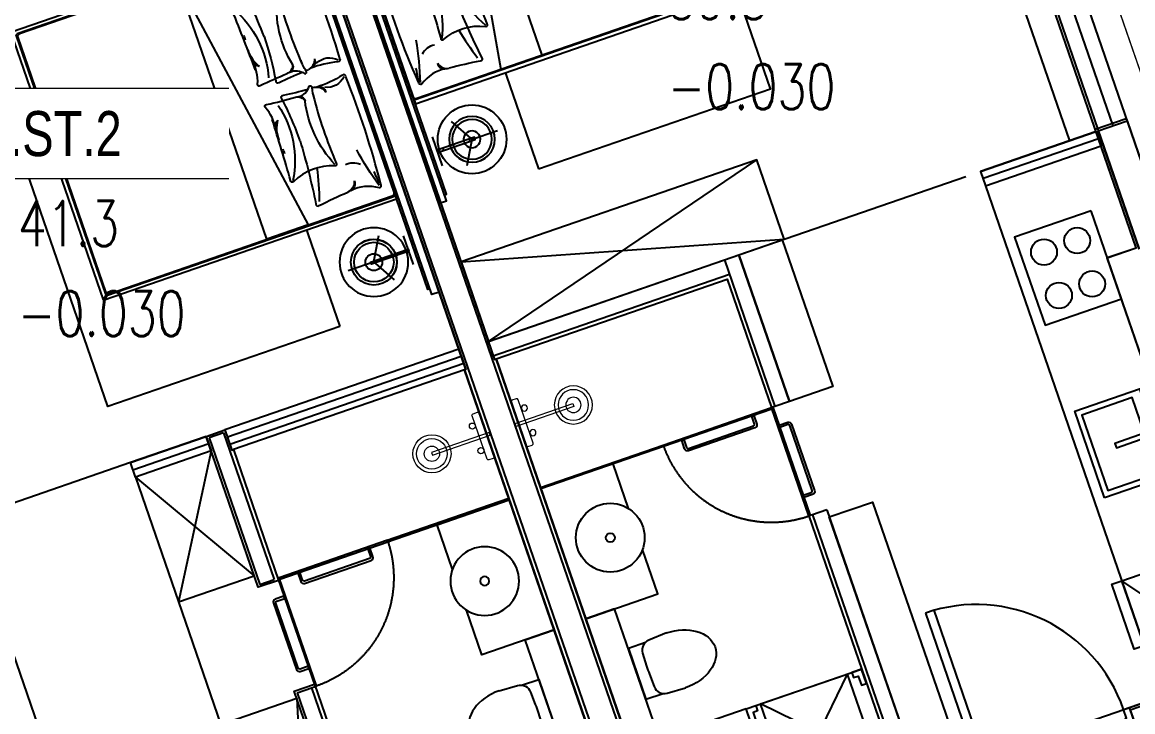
# Model space of a CAD drawing. Header units: millimetres. Extents: x -361699137 to 361252145, y -356478932 to 356523199.
# Drawn here: x 258606 to 265879, y 44596 to 49109 of the extents above; entities that cross this region are included whole.
import ezdxf
from ezdxf.enums import TextEntityAlignment as Align
from ezdxf.xclip import XClip

# ---------------------------------------------------------------- set-up
doc = ezdxf.new("R2010")
doc.units = ezdxf.units.MM
doc.header["$LTSCALE"] = 100
doc.header["$MEASUREMENT"] = 0
doc.header["$XCLIPFRAME"] = 0
doc.set_wipeout_variables(frame=1)
doc.linetypes.add('ACAD_ISO03W100', pattern=[30, 12, -18])
for name, color, linetype, lineweight in [('A- NOI THAT', 3, 'Continuous', 9), ('A-NoiThat', 39, 'Continuous', 13), ('AUDIT_I_220808132811-11', 7, 'Continuous', 9), ('KT-Chuviet', 255, 'Continuous', 15), ('KT-Net thay', 7, 'Continuous', 15), ('KT-Net truc', 18, 'Continuous', 15)]:
    doc.layers.add(name, color=color, linetype=linetype, lineweight=lineweight)
for name, color, linetype in [('A-_FURN----_E-_N', 251, 'Continuous'), ('A-_SANIEQPT_E-_N', 251, 'Continuous'), ('A-ANNO-ROOM', 50, 'Continuous'), ('A-WALL-FNSH', 11, 'Continuous'), ('IDEA - dim', 251, 'Continuous'), ('KT-Cua', 36, 'Continuous'), ('KT-Net manh', 139, 'Continuous'), ('KT-Tuong', 1, 'Continuous')]:
    doc.layers.add(name, color=color, linetype=linetype)
doc.layers.add('dien tich thong thuy', color=3, linetype='Continuous', plot=False)
doc.styles.add('220126_HDN_HBA typical plan$0$211210_HDN_HBA_TYPICAL PLAN CORE OPT 1$0$HBA-Text', font='GOTHIC.TTF')
doc.styles.add('font unicode ccu', font='arial.ttf')
doc.styles.add('ROMANS', font='ROMANS.SHX')

# ---------------------------------------------------------------- blocks, each defined once
blk = doc.blocks.new('A$C1AAC5519')
at = {"layer": 'A-ANNO-ROOM', "insert": (772.955269176513, 1216.574747113511), "char_height": 600, "attachment_point": 2, "rotation": 50.44882673977027, "style": '220126_HDN_HBA typical plan$0$211210_HDN_HBA_TYPICAL PLAN CORE OPT 1$0$HBA-Text'}
blk.add_mtext_dynamic_manual_height_columns('S.B1.', width=722857412.8743668, gutter_width=9765.624999999996, heights=[0], dxfattribs=at)
blk = doc.blocks.new('A$C418F5BC8')
at = {"layer": 'A-ANNO-ROOM', "insert": (648.1133449638728, 1090.790118377889), "char_height": 600, "attachment_point": 2, "rotation": 50.44882673977027, "style": '220126_HDN_HBA typical plan$0$211210_HDN_HBA_TYPICAL PLAN CORE OPT 1$0$HBA-Text'}
blk.add_mtext_dynamic_manual_height_columns('SL-S', width=722857412.8743668, gutter_width=9765.624999999996, heights=[0], dxfattribs=at)
blk = doc.blocks.new('A$C2A6C5140')
at = {"layer": 'A-ANNO-ROOM', "insert": (731.4497625969816, 1190.0169191678, 0.0003277973379295924), "char_height": 600, "attachment_point": 2, "rotation": 50.44882673977027, "style": '220126_HDN_HBA typical plan$0$211210_HDN_HBA_TYPICAL PLAN CORE OPT 1$0$HBA-Text'}
blk.add_mtext_dynamic_manual_height_columns('2-BR', width=722857412.8743668, gutter_width=9765.624999999996, heights=[0], dxfattribs=at)
blk = doc.blocks.new('A$C5388591E')
at = {"layer": 'A-ANNO-ROOM', "insert": (894.3001998505497, 842.1987865094561, 0.0004622000541105721), "char_height": 600, "attachment_point": 2, "rotation": 1.4064704596368105, "style": '220126_HDN_HBA typical plan$0$211210_HDN_HBA_TYPICAL PLAN CORE OPT 1$0$HBA-Text'}
blk.add_mtext_dynamic_manual_height_columns('3-BR', width=722857412.8743668, gutter_width=9765.624999999996, heights=[0], dxfattribs=at)
blk = doc.blocks.new('A$C21AF0CCA')
at = {"layer": 'A-ANNO-ROOM', "insert": (1197.56892258345, 814.6835720778872), "char_height": 600, "attachment_point": 2, "rotation": 0.10542954816276216, "style": '220126_HDN_HBA typical plan$0$211210_HDN_HBA_TYPICAL PLAN CORE OPT 1$0$HBA-Text'}
blk.add_mtext_dynamic_manual_height_columns('S.B1P.', width=722857412.8743668, gutter_width=9765.624999999996, heights=[0], dxfattribs=at)
blk = doc.blocks.new('220126_HDN_HBA typical plan$0$210902_YS plan 330pm ver13$0$TOTO-WC-CW822J')
at = {"color": 0}
blk.add_lwpolyline([(-177.2072506700642, -119.1915361834399), (-175, 0), (175, 0), (177.2072506700642, -119.1915361836145)], dxfattribs=at)
blk.add_lwpolyline([(-190, -270), (-183.3947591906181, -144.5004246227618, -0.3908696114996718), (-115.4352058441145, -78.20653349565691), (-27.76706723973621, -75.77130742336158, -0.01388621073825284), (27.76706724101678, -75.77130742336158), (115.4352058439981, -78.20653349565691, -0.3908696114996718), (183.3947591905016, -144.5004246227618), (190, -270)], format="xyb", dxfattribs=at)
blk.add_ellipse((0, -270), major_axis=(0, -270), ratio=0.7037037037037037, start_param=4.71238898038469, end_param=7.853981633974483, dxfattribs=at)
blk = doc.blocks.new('cuawc')
at = {"layer": 'IDEA - dim'}
blk.add_lwpolyline([(-760, 0), (-10, 0), (-10, -10), (-760, -10)], close=True, dxfattribs=at)
blk.add_lwpolyline([(-134.9999995920807, -10), (-134.9999999012798, -69.99999993096571, -0.4142135623730955), (-154.9999998733401, -89.9999998335843), (-614.9999995492399, -89.9999999582069, -0.4142135623730945), (-634.9999997187406, -70.0000000022701), (-635, -10), (-619.9999997802079, -10.00000001001172), (-619.9999996982515, -65.00000014714897, 0.4142135623731028), (-609.9999993927777, -74.99999979144195), (-159.9999995660037, -74.99999985605245, 0.4142135623730875), (-149.9999995790422, -64.99999990471406), (-149.9999996628612, -9.999999767518602), (-134.9999995920807, -10)], format="xyb", dxfattribs=at)
at = {"layer": 'KT-Cua'}
blk.add_lwpolyline([(-10, -750), (-10, 0), (0, 0), (0, -750)], close=True, dxfattribs=at)
blk.add_lwpolyline([(0, -124.9999995912076), (59.99999993108213, -124.9999999016291, -0.4142135623730955), (79.99999983422458, -144.999999873573), (79.9999999590218, -604.9999995499966, -0.4142135623730945), (60.00000000186265, -624.9999997186824), (0, -625), (9.313225746154785e-09, -609.9999997809646), (55.00000014714897, -609.9999996974366, 0.4142135623731028), (64.99999979138374, -599.9999993928359), (64.99999985657632, -149.9999995657708, 0.4142135623730875), (54.9999999050051, -139.9999995797989), (-2.328306436538696e-07, -139.9999996633269), (0, -124.9999995912076)], format="xyb", dxfattribs=at)
at = {"layer": 'KT-Net manh', "linetype": 'ACAD_ISO03W100', "ltscale": 4}
blk.add_arc((-10.00800025224789, -0.00334509369485101), 749.991999755212, 179.9997444509397, 270.7645857034216, dxfattribs=at)
blk = doc.blocks.new('A$C2A980E36')
at = {"ltscale": 0.5}
blk.add_lwpolyline([(-10, 0), (10, 0), (10, 400), (-10, 400)], close=True, dxfattribs=at)
blk.add_lwpolyline([(160, 60), (160, 30, -0.4142135623730916), (150, 20), (-150, 20, -0.4142135623730987), (-160, 30), (-160, 60.00000000000728, -0.414213562373095), (-150, 70.00000000000728), (150, 70, -0.4142135623730915)], format="xyb", close=True, dxfattribs=at)
for centre, radius in [((0, 400), 125), ((0, 400), 100), ((0, 400), 50), ((-85, 90.00000000000728), 20), ((85, 90), 20)]:
    blk.add_circle(centre, radius, dxfattribs=at)
blk = doc.blocks.new('17-23F MEA_1BR (Type-2)$0$1X-LAMP1')
at = {"color": 0, "linetype": 'ByBlock', "lineweight": -2}
for p, q in [((0.03333333350902346, -0.0577350272233404), (-0.5900208757140597, 1.021946134262932)), ((0.03333333350902346, -0.0577350272233404), (-0.5900208757140597, 1.021946134262932)), ((0.03333333350902346, 0.0577350272233404), (-0.5900208757141566, -1.021946134263029)), ((0.03333333350902346, 0.0577350272233404), (-0.5900208757141566, -1.021946134263029)), ((-0.06666666701804692, 0), (1.180041751428119, 0)), ((-0.06666666701804692, 0), (1.180041751428119, 0))]:
    blk.add_line(p, q, dxfattribs=at)
at = {"color": 0, "linetype": 'ByBlock', "lineweight": -2, "const_width": 0.03333333333333333}
for points in [[(-0.4809644977131393, 0.8330549466758385), (-0.5824066106765531, 1.00875784035549)], [(-0.4809644977131393, 0.8330549466758385), (-0.5824066106765531, 1.00875784035549)], [(0.9619289954262786, 0), (1.164813221353009, 0)], [(0.9619289954262786, 0), (1.164813221353009, 0)], [(-0.4809644977130423, -0.8330549466761296), (-0.5824066106764562, -1.008757840355781)], [(-0.4809644977130423, -0.8330549466761296), (-0.5824066106764562, -1.008757840355781)]]:
    blk.add_lwpolyline(points, dxfattribs=at)
at = {"color": 0, "linetype": 'ByBlock', "lineweight": -2}
for radius in [1, 0.8666666666666667, 0.8666666666666667, 0.3666666666666667, 0.3666666666666667]:
    blk.add_circle((0, 0), radius, dxfattribs=at)
blk = doc.blocks.new('17-23F MEA_1BR (Type-2)$0$IFF-TABLE LAMP')
blk.add_line((40.000000018219, 192.484417756903), (40.0000000197324, 207.484417756903))
at = {"ltscale": 10}
blk.add_lwpolyline([(1.900480128824711e-08, 299.9922088806343), (3.800960257649422e-08, 99.99220888063428)], dxfattribs=at)
blk.add_lwpolyline([(1.827720552682877e-08, 192.4844177606865), (1.967418938875198e-08, 207.4844177607156), (260.0000000197906, 207.4844177360355), (260.0000000183354, 192.4844177360355)], close=True)
blk.add_circle((240.0000000190921, 199.9844177378982), 150.3620897276269)
at = {"layer": 'A- NOI THAT'}
blk.add_line((220.0000000182772, 192.4844177397608), (220.0000000196742, 207.4844177397899), dxfattribs=at)
at = {"ltscale": 10, "xscale": 150.0000000000582, "yscale": 150.0000000000582, "zscale": 1068.863950547171, "rotation": 359.9999999945528}
blk.add_blockref('17-23F MEA_1BR (Type-2)$0$1X-LAMP1', (240.0000000190921, 199.9844177378982), dxfattribs=at)
blk = doc.blocks.new('bk')
at = {"layer": 'IDEA - dim'}
blk.add_lwpolyline([(-0.0002675037831068039, -1377.500088232278), (49.99973246827722, -1377.500088232278), (49.99973246827722, 1812.499911767722), (-0.0002675037831068039, 1812.499911767722), (-0.02712895162403584, 1577.500073593284), (0.0002675037831068039, 1377.500088232337)], close=True, dxfattribs=at)
blk.add_lwpolyline([(49.99973249621689, -1337.500088473607), (64.9997324962169, -1337.500088473607), (64.99942849576473, 1783.275878090877), (49.99942846782506, 1783.275878090877)], dxfattribs=at)
for centre in [(339.9996877703816, 1487.597338693915), (339.9996877703816, -1052.500088209519)]:
    blk.add_circle(centre, 225, dxfattribs=at)
blk.add_blockref('17-23F MEA_1BR (Type-2)$0$IFF-TABLE LAMP', (99.99968774989247, 1287.612920955988), dxfattribs=at)
at = {"layer": 'IDEA - dim', "xscale": -1, "rotation": 180}
blk.add_blockref('17-23F MEA_1BR (Type-2)$0$IFF-TABLE LAMP', (99.99968774989247, -852.5156704715919), dxfattribs=at)
blk.add_wipeout([(2294.9927706439044, 1812.499911767722), (688.0012429019376, 1812.4999117677266), (688.0012429019379, -1377.5000882322693), (2294.992770643901, -1377.5000882322781)]).dxf.layer = 'IDEA - dim'
at = {"layer": 'IDEA - dim'}
blk.add_lwpolyline([(688.0012429021299, -1377.500088232162), (2294.992770643905, -1377.500088232162), (2294.992770643905, 1812.499911767722), (688.0012429021299, 1812.499911767722)], close=True, dxfattribs=at)
blk.add_wipeout([(2089.9927706438775, 1147.4999117677091), (2091.9910419872776, 1147.083241522198), (2093.528304549841, 1146.0354456736611), (2094.706365021883, 1144.167853025652), (2094.992770643896, 1142.4999117677187), (2094.9927706439044, -707.5000882322773), (2094.589172713081, -709.4681044970649), (2093.528304549837, -711.035622138211), (2091.9009560955064, -712.1216494708956), (2089.992770643904, -712.5000882322781), (64.9927706439039, -712.5000882322777), (64.99277064390344, -701.0793375772756), (64.99277064390344, -697.9310051431256), (64.9927706439039, -687.500088232277), (64.9927706439039, -680.5649314507604), (64.9927706439039, -670.3520584522034), (64.9927706439039, -662.5000882322773), (64.9927706439039, 1109.4022618851604), (64.99277064390344, 1116.6055294068224), (64.9927706439039, 1122.4999117677226), (64.9927706439039, 1128.4480348523368), (64.99277064390344, 1131.378109884231), (64.99277064390344, 1135.8747761278257), (64.9927706439039, 1141.999817293764), (64.9927706439039, 1147.4999117677226)]).dxf.layer = 'IDEA - dim'
for p, q in [((64.9927706439048, 1122.499911767722), (2059.992770643905, 1122.499911767722)), ((2069.992770643905, 1112.499911767722), (2069.992770643905, -677.5000882322784)), ((2059.992770643905, -687.5000882322784), (64.9927706439048, -687.5000882322784))]:
    blk.add_line(p, q, dxfattribs=at)
for points in [[(64.9927706439048, 1147.499911767722), (64.9927706439048, -712.5000882322784), (2089.992770643905, -712.5000882322784, 0.414213562373095), (2094.992770643905, -707.5000882322784), (2094.992770643905, 1142.499911767722, 0.414213562373095), (2089.992770643905, 1147.499911767722)], [(2064.992770643905, 1097.499911767722), (2064.992770643905, -662.5000882322784, -0.414213562373095), (2044.992770643905, -682.5000882322784), (84.9927706439048, -682.5000882322784, -0.414213562373095), (64.9927706439048, -662.5000882322784), (64.9927706439048, 1097.499911767722, -0.414213562373095), (84.9927706439048, 1117.499911767722), (2044.992770643905, 1117.499911767722, -0.414213562373095)]]:
    blk.add_lwpolyline(points, format="xyb", close=True, dxfattribs=at)
blk.add_lwpolyline([(953.7718744687736, 1117.499911767722), (666.7421166915447, -682.5000882322784), (953.7718744687736, -682.5000882322784), (953.7718744687736, 1117.499911767722)], dxfattribs=at)
for points in [[(130.5189307499677, 1020.231518037966, 0.0322267518500584), (117.5159490872175, 280.8010041856323, 0.6954102038374376), (134.8152468968183, 263.1623008393799, -0.06819172719823166), (318.2687705401331, 282.2858964790939)], [(328.4593590069562, 994.6956141073024, -0.1947777689282308), (148.3541835118085, 1037.328105219058, 0.695410203837745), (130.5189307499677, 1020.231518037966, -0.06869920635669718), (143.8733113575727, 927.151387460879)], [(537.5575337726623, 578.9210044868523, -0.02440708241230374), (574.8644917774945, 1003.142975099734, 0.682043984117207), (557.806493120268, 1020.778861292056, -0.01911888479107355), (351.0600977707654, 998.8431818563258)], [(359.6018241010606, 327.3320662273909, 0.03738852551350155), (362.1997381653637, 794.6251031684806, -0.6954102038374376), (375.8936223126948, 809.2183097908855, 0.212902074484743), (666.1287974137813, 818.2535849704291, -0.682043984117207), (680.682247037068, 804.7193091672962, 0.003833100174621584), (664.060634912923, 387.5748876007856)], [(537.5575337726623, 578.9210044868523, 0.03780406069757473), (560.3477269653231, 279.5233349141199, -0.682043984117207), (543.2897283080965, 261.8874487217981, 0.0153884113997309), (377.4013947639614, 275.936111175688, 0.0153884113997309)], [(662.7616236191243, 455.9914424225572, 0.1283367273639134), (681.1566764432937, 297.7767282337882, -0.682043984117207), (667.6581487227231, 283.1901158848777, 0.01651551347398293), (473.3836847953498, 299.4327982485411)], [(453.8603144548833, 302.6394694916089, 0.2943066146886709), (365.752360695973, 260.9987377833459, -0.695410203837745), (351.0036096442491, 274.5249526196276, 0.06869920635669718), (360.1544475667179, 350.1409014732926)], [(351.6931289527565, 277.1956480066874, 0.001401209682945915), (336.543332958594, 277.8231281575281)], [(130.5189307499677, -585.2316945025232, -0.0322267518500584), (117.5159490872175, 154.1988193498109, -0.6954102038374376), (134.8152468968183, 171.8375226960634, 0.06819172719823166), (318.2687705401331, 152.7139270563493)], [(351.6931289527565, 157.8041755287559, -0.001401209682945915), (336.543332958594, 157.1766953779152)], [(453.8603144548833, 132.3603540438344, -0.2943066146886709), (365.752360695973, 174.0010857520974, 0.695410203837745), (351.0036096442491, 160.4748709158157, -0.06869920635669718), (360.1544475685805, 84.85892206215067)], [(537.5575337726623, -143.921180951409, -0.03780406069757473), (560.3477269653231, 155.4764886213234, 0.682043984117207), (543.2897283080965, 173.1123748136451, -0.0153884113997309), (377.4013947639614, 159.0637123597553, -0.0153884113997309)], [(662.7616236191243, -20.99161888711387, -0.1283367273639134), (681.1566764432937, 137.2230953016551, 0.682043984117207), (667.6581487227231, 151.8097076505655, -0.01651551347398293), (473.3836847953498, 135.5670252869022)], [(359.6018241010606, 107.6677573080524, -0.03738852551350155), (362.1997381653637, -359.6252796330373, 0.6954102038374376), (375.8936223126948, -374.2184862554423, -0.212902074484743), (666.1287974137813, -383.2537614349858, 0.682043984117207), (680.682247037068, -369.7194856318529, -0.003833100174621584), (664.060634912923, 47.4249359346577)], [(537.5575337726623, -143.921180951409, 0.02440708241230374), (574.8644917774945, -568.1431515642907, -0.682043984117207), (557.806493120268, -585.7790377566125, 0.01911888479107355), (351.0600977707654, -563.8433583208825)], [(328.4593590069562, -559.6957905718591, 0.1947777689282308), (148.3541835118085, -602.3282816836145, -0.695410203837745), (130.5189307499677, -585.2316945025232, 0.06869920635669718), (143.8733113575727, -492.1515639254358)]]:
    blk.add_lwpolyline(points, format="xyb", dxfattribs=at)
for centre, radius, start, end in [((2059.992770643905, 1112.499911767722), 10, 0, 90), ((-1855.893261833116, 412.1197588521754), 2090.50573884574, 9.449345545667013, 17.06146431403828), ((332.4132648278028, 949.5874807912624), 44.79447967226619, 89.52383022854765, 188.1184555516923), ((359.1095205117017, 926.2340710241115), 73.05392663059416, 96.32596095485857, 166.521431934691), ((327.8923669625074, 957.256370790652), 37.44353618289027, 82.49582310884288, 89.13236035296606), ((2378.285411672667, 392.4501631337916), 1926.589560454453, 161.7731380905047, 168.2986577211647), ((293.389007082209, 941.4593048116076), 118.9285875093396, 227.918371660803, 277.1736100548109), ((1225.348830725998, 478.9245533357025), 649.21508015164, 149.2584259575628, 194.8124501654718), ((-292.2060054279864, 496.0503682396375), 729.9684376083363, 347.776876654984, 24.55315643301806), ((484.2919548079371, 602.2568904169602), 176.3869226037691, 357.8390457640604, 7.866675228716556), ((448.8585773725063, 520.9046236272552), 216.5311150494259, 327.0324244446084, 2.612978378356665), ((602.2806173525751, 457.1927433388191), 61.04320968946892, 297.5596185857169, 351.5320563729027), ((216.5345083046705, 194.2081220292603), 118.9285875093396, 63.63493232034747, 137.0816283558015), ((317.8965000156313, 327.0788292225916), 44.79447967226619, 171.8815444483077, 270.4761697714524), ((344.5927556995302, 350.4322389897425), 73.05392663059416, 193.478568065309, 263.6740390451414), ((457.8234593626112, 339.1117546694586), 36.68697397074765, 173.4173087237131, 272.2454878465561), ((478.6044039670378, 358.3762840105919), 59.17423787444497, 194.7429581683624, 264.9384292148029), ((216.5345083046705, 240.791701506183), 118.9285875093396, 222.9183716441985, 296.3650676796526), ((317.8965000156313, 107.9209943128517), 44.79447967226619, 89.52383022854765, 188.1184555516923), ((344.5927556995302, 84.56758454570081), 73.05392663059416, 96.32596095485857, 166.521431934691), ((-292.2060054279864, -61.05054470419418), 729.9684376083363, 335.446843566982, 12.22312334501602), ((457.8234593626112, 95.88806886598468), 36.68697397074765, 87.75451215344394, 186.5826912762869), ((478.6044039670378, 76.62353952485137), 59.17423787444497, 95.06157078519713, 165.2570418316376), ((1225.348830725998, -43.92472980025923), 649.21508015164, 165.1875498345282, 210.7415740424371), ((602.2806173525751, -22.19291980337584), 61.04320968946892, 8.46794362709735, 62.44038141428312), ((448.8585773725063, -85.90480009181192), 216.5311150494259, 357.3870216216433, 32.96757555539167), ((484.2919548079371, -167.2570668815169), 176.3869226037691, 352.1333247712835, 2.160954235939574), ((-1855.893261833116, 22.88006468326785), 2090.50573884574, 342.9385356859617, 350.550654454333), ((2378.285411672667, 42.54966040165164), 1926.589560454453, 191.7013422788353, 198.2268619094953), ((293.389007082209, -506.4594812761643), 118.9285875093396, 82.82638994518913, 132.081628339197), ((332.4132648278028, -514.5876572558191), 44.79447967226619, 171.8815444483077, 270.4761697714524), ((359.1095205117017, -491.2342474886682), 73.05392663059416, 193.478568065309, 263.6740390451414), ((327.8923669625074, -522.2565472552087), 37.44353618289027, 270.8676396470339, 277.5041768911571), ((2059.992770643905, -677.5000882322784), 10, 270, 0)]:
    blk.add_arc(centre, radius, start, end, dxfattribs=at)
blk = doc.blocks.new('*U204')
at = {"ltscale": 5}
blk.add_lwpolyline([(305, -530), (305, -1.13686837721616e-13), (-305, 0), (-305, -530)], close=True, dxfattribs=at)
for centre in [(-150, -150), (150, -150.0000000000001), (-150, -380), (150, -380)]:
    blk.add_circle(centre, 85, dxfattribs=at)
blk = doc.blocks.new('*U205')
at = {"ltscale": 5}
for points in [[(-300, -450), (300, -450), (300, 0), (-300, 0)], [(-261, -65), (261, -65), (261, -415), (-261, -415)], [(-15, -20), (15, -20), (15, -270), (-15, -270)]]:
    blk.add_lwpolyline(points, close=True, dxfattribs=at)
blk = doc.blocks.new('12')
at = {"layer": 'A-_FURN----_E-_N', "linetype": 'Continuous'}
for points in [[(1894.999999780193, 4297.683955689885), (994.9999997801497, 4297.683955689761), (994.9999997801788, 4097.683955689885), (1894.999999779728, 4097.683955689863)], [(994.9999997801788, 3497.683955688015), (994.9999997797277, 3430.183955687986), (958.9999997797131, 3430.183955686131), (958.9999997806444, 3461.683955687928), (894.9999997806735, 3461.683955688015), (894.9999997802079, 3497.68395568803)], [(394.9999997801642, 3397.68395568605), (994.9999997801788, 3397.68395568803), (994.9999997802079, 2797.683955688015), (394.9999997801788, 2797.683955688015)], [(994.9999997801788, 2697.683955687957), (994.9999997801788, 2765.183955686101), (958.9999997797131, 2765.183955687986), (958.9999997797422, 2733.68395568803), (894.9999997796986, 2733.68395568608), (894.9999997802079, 2697.683955689878)]]:
    blk.add_lwpolyline(points, close=True, dxfattribs=at)
for points, elevation in [([(535.0000000030268, 897.6839562700989), (535.0000000025611, 967.6839562701425), (985.0000000030268, 967.6839562701571), (985.0000000029977, 897.683956270077)], -2.571719685954318e-06), ([(185.0000000030122, 297.6839562700625), (185.0000000025611, 897.6839562701061), (985.0000000029977, 897.683956270077), (985.0000000030414, 297.6839562701425)], -2.571719685954535e-06)]:
    blk.add_lwpolyline(points, close=True, dxfattribs=dict(at, elevation=elevation))
at = {"layer": 'A-WALL-FNSH', "color": 5}
blk.add_line((3769.99999984137, 97.6562070186992, -2.811382123642258e-05), (3769.999999840409, 897.6839583654364, -2.626974913441031e-06), dxfattribs=at)
at = {"layer": 'IDEA - dim'}
for p, q in [((3719.999999779742, 4322.683955689958), (3719.999999779742, 2672.683955684326)), ((3819.999999779771, 4322.683955688153), (3819.999999779728, 2672.683955684362)), ((994.9999997806735, 3497.683955689987), (994.9999997802079, 2697.683955688044)), ((2055.004654930905, 2672.691955938943), (2055.00465493137, 2697.69195594082)), ((2804.999999780208, 2672.683955684333), (2804.999999780208, 2697.683955688131)), ((3819.999999840904, 897.7117071349203, 1.122308977712636e-05), (3819.99999984134, 97.68395579014032, -1.426375654585399e-05)), ((3819.99999971372, 82.65620696348196, -2.639487617880497e-05), (3819.999999713749, -117.3437930363871, -2.639487617880378e-05))]:
    blk.add_line(p, q, dxfattribs=at)
for points in [[(2055.004654931341, 2697.691955940783), (194.9999997801788, 2697.683955686131), (194.999999779684, 3497.683955689827), (994.9999997806444, 3497.68395568987), (994.9999997801497, 4297.683955689761), (3694.999999779684, 4297.68395568803), (3694.999999779713, 2697.683955687906), (2804.999999780208, 2697.683955688037)], [(2486.421356017643, 3797.683955689776), (2794.999999780179, 3797.683955689805), (2794.999999780179, 4297.683955689856), (1894.999999780193, 4297.683955689885), (1894.999999780179, 3797.683955689856), (2203.5786435427, 3797.683955689878)]]:
    blk.add_lwpolyline(points, dxfattribs=at)
for points in [[(2794.999999779713, 3447.683955687935), (2794.999999780179, 4297.683955689856), (2804.999999780179, 4297.683955689834), (2804.999999779728, 3447.683955686123)], [(169.9999997801497, 2572.68395568979), (2005.004654931341, 2572.683955693028), (2005.004654931341, 2272.68395569305), (169.9999997801933, 2272.683955689732)], [(2804.999999780179, 2572.683955689819), (3819.999999783089, 2572.683955688044), (3819.999999783089, 2272.683955687935), (2804.999999780179, 2272.683955689659)], [(1204.999999810767, 2182.683955749177), (184.9999998112471, 2182.683955691733), (184.9999998102794, 2122.683955689761), (1204.999999810796, 2122.683955749177)], [(124.9999998691201, 1172.68395568987), (124.9999998696003, 1162.683955689747), (184.9999998696439, 1162.68395568987), (184.9999998691637, 1122.68395568987), (-15.00000013084355, 1122.683955689878), (-15.00000013035606, 1172.683955689856)]]:
    blk.add_lwpolyline(points, close=True, dxfattribs=at)
for points, elevation in [([(3819.999999791995, 2257.683955687979), (4369.999999791995, 2257.683955687986), (4369.999999792402, 4307.683955688983), (3819.999999788633, 4307.683955687971)], -2.389350400739667e-07), ([(3819.999999841311, 97.65620702042361), (3819.999999840846, 897.6839583652254), (3719.999999841297, 897.683958367059), (3719.999999841311, 97.65620702037995)], -2.811382123642204e-05)]:
    blk.add_lwpolyline(points, close=True, dxfattribs=dict(at, elevation=elevation))
at = {"layer": 'IDEA - dim', "elevation": -2.63948761788041e-05}
blk.add_lwpolyline([(9500.00070912682, 4307.683955321751), (9500.00070849045, 1882.656204832951, -0.4142135623729066), (7600.000708491367, -17.34379519314825), (3820.000709154483, -17.34379303441528)], format="xyb", dxfattribs=at)
at = {"layer": 'IDEA - dim'}
for points, elevation in [([(3719.999999841268, 897.6839583670808), (869.9999998412386, 897.6839583670226)], -2.626974913442549e-06), ([(985.0000000029977, 897.683956270077), (985.0000000030414, 297.6839562701425)], -2.571719685954535e-06)]:
    blk.add_lwpolyline(points, dxfattribs=dict(at, elevation=elevation))
for radius in [224.9999999999997, 29.99999999999996]:
    blk.add_circle((2344.999999779713, 3972.683955689827), radius, dxfattribs=at)
at = {"layer": 'IDEA - dim', "extrusion": (2.719280583687873e-09, -1.592900267000917e-08, 1)}
blk.add_arc((184.9999998116837, 2182.683955690882, -3.149124545608542e-05), 1019.999999999137, 270.0000000341843, 3.335053305670289e-09, dxfattribs=at)
at = {"layer": 'KT-Net manh', "linetype": 'ACAD_ISO03W100', "ltscale": 4}
for p, q in [((3819.999999788663, 4307.683955688153, -2.389350400732078e-07), (4369.999999792039, 2257.683955688022, -2.389350400741836e-07)), ((4369.999999792461, 4307.68395568915, -2.389350400753762e-07), (3819.999999792039, 2257.683955688146, -2.389350400733162e-07)), ((394.9999997802079, 2797.683955688088), (994.9999997802224, 3397.68395568803)), ((994.9999997802079, 2797.683955688146), (394.9999997802079, 3397.683955686196)), ((3819.999999783133, 2572.683955688131), (3819.999999780252, 1000.000000000182)), ((185.0000000030996, 297.6839562703317, -2.571719685953234e-06), (985.0000000031141, 897.6839562703608, -2.571719685953667e-06))]:
    blk.add_line(p, q, dxfattribs=at)
at = {"layer": 'KT-Net manh', "extrusion": (2.719280583687873e-09, -1.592900267000917e-08, 1), "elevation": -1.636786291421677e-05}
blk.add_lwpolyline([(184.9999998691928, 1122.683955698805), (185.0000003583118, 297.6839557958882), (3014.999947032135, 297.6839574738112), (3015.000656096265, 97.65620742284203), (3834.999999943495, 97.65620695504163), (3834.999996656319, -116.949842532886)], dxfattribs=at)
at = {"layer": 'KT-Net manh', "linetype": 'ACAD_ISO03W100', "ltscale": 4, "elevation": -2.639487617880334e-05}
blk.add_lwpolyline([(8381.500566680159, 486.4979145032703, -0.1282711694948271), (7600.000708486477, 282.6562048068081), (3820.000709153872, 282.6562069634892)], format="xyb", dxfattribs=at)
at = {"layer": 'KT-Tuong'}
for p, q in [((9599.999999780252, 4322.683955688139), (969.9999997802079, 4322.683955689892)), ((2055.004654930905, 2672.691955938943), (169.9999997802297, 2672.683955688153)), ((2055.00465493137, 2572.691955940834), (2055.004654930905, 2672.691955938943)), ((3819.999999779742, 2672.683955686196), (2804.999999780252, 2672.683955686261)), ((2804.999999780222, 2572.683955688124), (2804.999999780208, 2672.683955684333)), ((3819.999999779728, 2672.683955684362), (3819.999999780208, 2572.68395568803)), ((2055.00465493137, 2572.69195594269), (169.9999997802079, 2572.683955689899)), ((3819.999999780208, 2572.68395568803), (2804.999999780208, 2572.683955689885))]:
    blk.add_line(p, q, dxfattribs=at)
at = {"layer": 'KT-Tuong', "elevation": -2.38935040074357e-06}
blk.add_lwpolyline([(169.9999998691637, 1122.683955689827), (-1.303924364037812e-07, 1122.683955689798)], dxfattribs=at)
at = {"layer": 'KT-Tuong'}
blk.add_lwpolyline([(169.9999998691637, 1122.683955689827), (169.9999997656705, 282.6839557870553)], dxfattribs=at)
at = {"layer": 'KT-Tuong', "extrusion": (2.719280583687873e-09, -1.592900267000917e-08, 1), "elevation": -1.955366344790854e-05}
blk.add_lwpolyline([(3000.00070926857, 82.65620743132574), (3819.99999971372, 82.65620696348168), (3819.999999713735, -117.343793036402), (3000.000709154512, -117.3437925686525)], dxfattribs=at)
at = {"layer": 'A-_SANIEQPT_E-_N', "extrusion": (-3.30872245021211e-24, -6.61744490042422e-24, -1), "zscale": -1, "rotation": 2.397439466335783e-12}
blk.add_blockref('220126_HDN_HBA typical plan$0$210902_YS plan 330pm ver13$0$TOTO-WC-CW822J', (-1444.999999780295, 4097.683955690038), dxfattribs=at)
at = {"layer": 'A-_SANIEQPT_E-_N', "linetype": 'Continuous', "extrusion": (-2.719280583687876e-09, 1.592900267000916e-08, -1), "zscale": -1, "rotation": 179.9999999660112}
blk.add_blockref('*U205', (-1835.000000311047, 377.6839567747809, 1.636786291421621e-05), dxfattribs=at)
at = {"layer": 'A-_SANIEQPT_E-_N', "linetype": 'Continuous', "extrusion": (2.719280583687875e-09, -1.592900267000916e-08, 1), "rotation": 3.398880995073365e-08}
blk.add_blockref('*U204', (3035.000000044034, 827.6839574865443, -1.636786291421527e-05), dxfattribs=at)
at = {"layer": 'A-NoiThat', "extrusion": (-3.30872245021211e-24, -6.61744490042422e-24, -1), "zscale": -1, "rotation": 180.0000000000024}
blk.add_blockref('A$C2A980E36', (-3244.99999977983, 4317.683955690081), dxfattribs=at)
at = {"layer": 'IDEA - dim', "rotation": 270}
blk.add_blockref('cuawc', (2804.999999780252, 2687.683955689921), dxfattribs=at)
blk.add_blockref('bk', (6157.50008801285, 4317.676726330188), dxfattribs=at)
at = {"layer": 'IDEA - dim'}
for points, elevation in [([(9600.000004137008, 4307.68395531537), (9600.000708490465, 1882.656204806859, -0.4142135623733651), (7600.000708489504, -117.3437951931919), (3000.000709154439, -117.3437925686449)], -2.639487617880584e-05), ([(9400.000709126354, 4307.683955328233), (9400.000708490435, 1882.656204862738, -0.4142135623731718), (7600.000708489504, 82.6562048068663), (3000.000709268556, 82.65620743128238)], -2.63948761788054e-05)]:
    blk.add_lwpolyline(points, format="xyb", dxfattribs=dict(at, elevation=elevation))
at = {"layer": 'KT-Net manh', "extrusion": (2.719280583687873e-09, -1.592900267000917e-08, 1), "elevation": -1.636786291421605e-05}
blk.add_lwpolyline([(9599.999999780237, 4322.683955688095), (9599.999999779218, 4307.683955315522), (3819.999999788633, 4307.683955688096), (3819.999999779771, 4322.683955688154)], dxfattribs=at)
blk = doc.blocks.new('stdo')
at = {"layer": 'A-_FURN----_E-_N', "linetype": 'Continuous'}
blk.add_lwpolyline([(134.9999999999927, -8804.999999866763), (134.9999999999636, -9704.999999866763), (334.9999999999854, -9704.999999866763), (335, -8804.999999866763)], close=True, dxfattribs=at)
at = {"layer": 'A-WALL-FNSH', "color": 5}
for p, q in [((124.9999999999563, -6914.999999866704), (1745.000000001855, -6914.999999866646)), ((2400.000000003121, -6914.999999999942), (1875.000000003143, -6914.99999986669))]:
    blk.add_line(p, q, dxfattribs=at)
at = {"layer": 'IDEA - dim'}
for p, q in [((124.9999999999636, -6864.999999866704), (1745.000000001826, -6864.999999866632)), ((1875.000000001259, -6864.999999866646), (2400.000000003107, -6864.999999999869)), ((124.9999999999854, -6964.999999866675), (1745.000000001855, -6964.999999866632)), ((1759.991999749123, -8644.995344715659), (1734.991999749123, -8644.995344715659)), ((1874.999936339635, -8679.999999866632), (2399.999936339678, -8679.999999999942))]:
    blk.add_line(p, q, dxfattribs=at)
for points in [[(2434.999999999985, -10514.99999999999), (1874.999936337808, -10514.99999986665), (1874.991936085047, -8629.995344715659), (1734.991935231075, -8629.995344715659), (1735.00000000187, -10504.99999986668), (934.9999999999854, -10504.99999986682), (934.9999999999854, -9704.999999866704), (134.9999999999636, -9704.999999866763), (134.9999999999709, -7004.999999866763), (1735.000000001848, -7004.999999866748), (1735.000000001855, -7909.999999866763), (1875.000000001855, -7909.999999866763), (1875.000000001259, -6864.999999866646), (1745.000000001826, -6864.999999866632), (1745.00000000187, -7004.999999866763), (1735.000000001848, -7004.999999866748)], [(3535.000000000022, -6864.999999999884), (3534.999999999993, -9715)], [(634.9999999999709, -8213.578643629444), (634.9999999999927, -7904.999999866821), (135.0000000000073, -7904.999999866763), (134.9999999999927, -8804.999999866763), (635, -8804.999999866763), (635.0000000000146, -8496.421356104096)]]:
    blk.add_lwpolyline(points, dxfattribs=at)
for points in [[(2400.0000000031, -6864.99999999674), (1875.000000001273, -6864.999999863503), (1875.000000001222, -6964.999999863503), (2400.000000003078, -6964.99999999674)], [(1875.000000001222, -6964.999999863503), (2400.000000003078, -6964.99999999674), (2400.000000003107, -7830.000000000058), (1875.000000001251, -7829.999999866806)], [(985.0000000018772, -7904.999999866734), (135.0000000000073, -7904.999999866763), (134.9999999999636, -7894.999999866763), (985.0000000018481, -7894.999999866748)]]:
    blk.add_lwpolyline(points, close=True, dxfattribs=at)
for radius in [225, 30]:
    blk.add_circle((459.9999999999927, -8354.999999866748), radius, dxfattribs=at)
at = {"layer": 'KT-Net manh', "linetype": 'ACAD_ISO03W100', "ltscale": 4}
for p, q in [((2400.0000000031, -6864.99999999674), (3535.000000000022, -6864.999999999884)), ((2400.000000003107, -7830.000000000058), (2400.000000001244, -8680.000000000058))]:
    blk.add_line(p, q, dxfattribs=at)
for points in [[(1875.000000001222, -6964.999999863503), (2400.000000003107, -7830.000000000058)], [(2400.000000003078, -6964.99999999674), (1875.000000001302, -7829.999999866763)], [(1874.999936339635, -8679.999999866632), (2399.999936337779, -10514.99999999988)]]:
    blk.add_lwpolyline(points, dxfattribs=at)
at = {"layer": 'KT-Tuong'}
for p, q in [((109.9999999999927, -1099.999999866763), (109.9999999999927, -9729.999999866763)), ((1760.000000001863, -6879.999999866632), (1760.000000001826, -7894.999999866763)), ((1760.000000003711, -6879.999999866704), (1860.000000001834, -6879.999999866646)), ((1860.000000001834, -6879.999999866646), (1859.999999999985, -7894.999999866821)), ((1860.000000001848, -7894.999999866763), (1760.000000003725, -7894.999999866763)), ((1759.991999749058, -8644.995344715717), (1760.00000000187, -10529.99999986681)), ((1859.991999749051, -8644.99534471563), (1759.991999749123, -8644.995344715659)), ((1859.991999747217, -8644.9953447156), (1860, -10529.99999986673))]:
    blk.add_line(p, q, dxfattribs=at)
at = {"layer": 'A-_SANIEQPT_E-_N', "xscale": -1.000000000000001, "rotation": 90}
blk.add_blockref('220126_HDN_HBA typical plan$0$210902_YS plan 330pm ver13$0$TOTO-WC-CW822J', (334.9999999999854, -9254.999999866748), dxfattribs=at)
at = {"layer": 'A-NoiThat', "extrusion": (0, 0, -1), "zscale": -1.000000000000001, "rotation": 90}
blk.add_blockref('A$C2A980E36', (-114.9999999999854, -7454.999999866763), dxfattribs=at)
at = {"layer": 'IDEA - dim'}
blk.add_blockref('cuawc', (1734.991999769278, -7895.000042913161), dxfattribs=at)
blk.add_blockref('bk', (125.0002675037831, -5092.499911634368), dxfattribs=at)
at = {"layer": 'KT-Net manh'}
blk.add_lwpolyline([(134.9999999999709, -7004.999999866763), (124.9999999999636, -7004.999999866763), (125.000000000131, -1099.999999869382), (109.9999999999927, -1099.999999869353)], dxfattribs=at)
blk = doc.blocks.new('TAG CAO DO SAN')
blk.add_wipeout([(1526701.778855525, -266095.22987594287), (1527644.6359120198, -266095.22987594287), (1527644.6359120198, -266330.944140067), (1526701.778855525, -266330.944140067)]).dxf.layer = 'KT-Net thay'
at = {"layer": 'KT-Net thay', "flags": 128}
blk.add_lwpolyline([(1526701.778855525, -266095.2298759429), (1526701.778855525, -266330.9441400666), (1527644.63591202, -266330.9441400666), (1527644.63591202, -266095.2298759429)], close=True, dxfattribs=at)
blk.add_lwpolyline([(1526701.778855525, -266330.9441400666), (1527644.63591202, -266330.9441400666)], dxfattribs=at)
at = {"layer": 'KT-Chuviet', "color": 31, "style": 'font unicode ccu', "width": 0.75}
blk.add_attdef('TÊNPHÒNG', text='', height=117.85713, dxfattribs=at).set_placement((1527175.308820772, -266213.4467624734), align=Align.MIDDLE_CENTER)

msp = doc.modelspace()

# ---------------------------------------------------------------- linework, layer by layer
at = {"layer": 'AUDIT_I_220808132811-11', "elevation": -1.275855555024299e-05}
msp.add_lwpolyline([(267198.6048826483, 45106.94538371824), (264783.7248466283, 52101.56739367131, 0.3643585262583712), (260075.6879021386, 54156.43183830043), (231139.9759984512, 44174.19969276612, 0.4519047578513394), (228923.5673796164, 38521.09209032176), (237036.7929824287, 24907.26294021995, 0.3106788684848847), (243199.8039299785, 22936.01019132373), (265722.622866982, 30727.35068779392, 0.2299220823866625), (266007.4868798503, 31142.1170794834), (266228.4083655451, 32158.79582628733, -0.2789899883790971), (266687.2534917907, 32660.4171648116), (271107.5612665239, 34181.0176448698, -0.4143403845293878), (271760.1553272428, 33863.92266491419), (280089.3716849529, 9773.209654282691, 0.3197537419032749), (285287.45349138, 6070.414576847281), (330424.8349949383, 6070.414576847281, 0.4808685683322463), (335565.3807407407, 12501.3148461704), (334956.732744062, 15196.44977954435), (334911.467045707, 15396.89038593695), (333136.0354205757, 23916.51383654252)], format="xyb", dxfattribs=at)

# ---------------------------------------------------------------- block references
at = {"layer": 'A-ANNO-ROOM'}
for p in [(-259643.7130096142, 30107.50136767479, 5.460850030168077e-05), (-265285.2820729736, 28918.92663560377, 5.460850030168077e-05), (-245554.3968650475, 25356.81105555443, 5.460850030168077e-05), (-227992.1817903481, 24030.19494673412, 5.460832008522107e-05), (-256709.4713859697, 21832.8932062781, 5.460850030168077e-05), (-262170.0583902029, 20336.74231012515, 5.460850030168077e-05), (-227339.9751671815, 20267.82827189344, 5.460850030168077e-05), (-224467.8250259957, 15310.13736246047, 5.460832008522128e-05)]:
    msp.add_blockref('A$C21AF0CCA', p, dxfattribs=at)
at = {"layer": 'dien tich thong thuy'}
for name, p, rotation in [('A$C2A6C5140', (-231902.1761341663, 41866.69510118499, 3.214423980650787e-05), 310.9576437198666), ('A$C2A6C5140', (-223136.0769012624, 38294.90614465419, 1.895367564819208e-05), 310.9576437198666), ('A$C2A6C5140', (-179022.2876665308, 13510.42375649511, 0.000178988243818107), 310.9576437198666), ('A$C2A6C5140', (-199561.0792445699, 2742.960286576832, 0.0001030398263186841), 310.9576437198666), ('A$C2A6C5140', (-176749.4277460563, 2773.706094754736, 0.000178988243818107), 310.9576437198666), ('A$C2A6C5140', (-192735.1419570138, 2545.06827839894, 0.000178988243818107), 310.9576437198666), ('A$C418F5BC8', (-243956.3571569886, 39603.8582028097, -1.001597833679712e-05), 309.6632197063607), ('A$C418F5BC8', (-248126.4019441397, 37597.12528390926, -1.001597833679712e-05), 309.6632197063607), ('A$C418F5BC8', (-251890.361273925, 36548.61448139837, -1.001597833679712e-05), 309.6632197063607), ('A$C418F5BC8', (-255839.4329553979, 34945.01120257354, -1.001597833679712e-05), 309.6632197063607), ('A$C1AAC5519', (-240877.0889148213, 28052.61175672372, 0.0003723829774320968), 309.6566028083925), ('A$C1AAC5519', (-219521.6105350079, 27682.1615688601, 0.0005547181599990354), 309.6566028083925), ('A$C1AAC5519', (-217651.9125884596, 24627.95011466656, 0.0003723828570649432), 309.6566028083925), ('A$C1AAC5519', (-267764.0012375055, 19262.70548251106, 0.0003723828655667127), 309.6566028083925), ('A$C418F5BC8', (-223053.1163780628, 10712.6679421931, -1.001597833679712e-05), 309.6632197063607), ('A$C1AAC5519', (-213503.7868963684, 3324.648489140978, -0.3423708923741385), 309.6566028083925), ('A$C1AAC5519', (-207798.658660123, 3064.615415494518, 0.0003723828655667127), 309.6566028083925), ('A$C1AAC5519', (-184128.1584514385, 2786.454424718489, 0.0003723828655667127), 309.6566028083925)]:
    msp.add_blockref(name, p, dxfattribs=dict(at, rotation=rotation))
for p in [(-273086.0443437684, 28673.87453448355, -1.001579812033762e-05), (-220441.6689392982, 3035.191374137183, 4.458552763712727e-05)]:
    msp.add_blockref('A$C5388591E', p, dxfattribs=at)

# ---------------------------------------------------------------- next in the draw order: block references
at = {"layer": 'IDEA - dim', "extrusion": (-1.416947009368136e-08, -7.768766325373085e-09, 0.9999999999999999), "rotation": 109.0471379200311}
msp.add_blockref('12', (266977.6243445529, 44815.4298984742, -0.004127483051202494), dxfattribs=at)

# ---------------------------------------------------------------- next in the draw order: block references
at = {"layer": 'IDEA - dim', "extrusion": (1.048187720527183e-08, 9.635918741126608e-09, 1), "xscale": -1, "rotation": 19.04713796062437}
msp.add_blockref('stdo', (259342.9890560281, 53499.33816180317, 0.003106131602650151), dxfattribs=at)

# ---------------------------------------------------------------- next in the draw order: linework, layer by layer
at = {"layer": 'dien tich thong thuy', "elevation": -5.157500697925253e-05}
msp.add_lwpolyline([(266635.8648949841, 44893.15485413888), (265712.2396754244, 47568.40532852703), (265901.3159875782, 47633.68357125157), (264409.1721138927, 51951.13415362756, 0.4138342509883353), (262122.1450222108, 53065.18713015364), (259843.028596944, 52280.81018389421), (261699.9371899819, 46902.33469827037), (261709.3896942284, 46905.59815766766), (262631.3169565904, 44235.26575833633), (263269.3609812045, 44455.54926350058), (263489.6444863706, 43817.50523888111), (264387.631122943, 44127.53717099368), (264390.8959395937, 44118.0808656099)], format="xyb", close=True, dxfattribs=at)
at = {"layer": 'dien tich thong thuy', "elevation": -6.056608026781468e-05}
msp.add_lwpolyline([(256777.2307591308, 48260.37283257533), (255858.629384923, 50921.07185371168), (259649.0835085685, 52229.71906993855), (261510.887091575, 46837.0655099271), (261501.4345875259, 46833.80205053531), (262423.3618657236, 44163.46965460356), (261785.3178407752, 43943.1861444051), (262005.6013496978, 43305.14212315154), (261107.6212489852, 42995.11565203593), (261110.8847083793, 42985.66314798762), (258865.9072143982, 42210.5893725922), (257942.2857624498, 44885.82888572588)], dxfattribs=at)

# ---------------------------------------------------------------- next in the draw order: block references
at = {"layer": 'KT-Net truc'}
ref = msp.add_blockref('TAG CAO DO SAN', (-3554897.104510248, 715398.6265726364, -0.000177414007953951), dxfattribs=dict(at, xscale=2.5, yscale=2.5, zscale=2.5))
XClip(ref).set_block_clipping_path([(1526674.1636322693, -266330.944140067), (1527644.6359120198, -266095.2298759429)])
ref.add_attrib('CAO-DO', '39.3', (262832.7538395335, 49129.30197723351, -0.000177414007953951), dxfattribs={"layer": 'KT-Chuviet', "color": 31, "ltscale": 15, "height": 294.6428301546305, "style": 'ROMANS', "width": 0.7500000000000001})
ref.add_attrib('CAO-DO', '-0.030', (262832.7538395335, 48540.01631692426, -0.000177414007953951), dxfattribs={"layer": 'KT-Chuviet', "color": 31, "ltscale": 15, "height": 294.6428301546305, "style": 'ROMANS', "width": 0.7500000000000001})
ref.add_attrib('TÊNPHÒNG', 'S.ST.3', dxfattribs={"layer": 'KT-Chuviet', "color": 31, "height": 294.642825, "style": 'font unicode ccu', "width": 0.7500000000000001}).set_placement((263041.1675416846, 49865.00966645266, -0.000177414007953951), align=Align.MIDDLE_CENTER)
ref = msp.add_blockref('TAG CAO DO SAN', (-3559152.377346332, 713913.9522862749, -0.0001839516157919351), dxfattribs=dict(at, xscale=2.5, yscale=2.5, zscale=2.5))
XClip(ref).set_block_clipping_path([(1526674.1636322693, -266330.944140067), (1527644.6359120198, -266095.2298759429)])
ref.add_attrib('CAO-DO', '41.3', (258577.4810034492, 47644.6276908721, -0.0001839516157919351), dxfattribs={"layer": 'KT-Chuviet', "color": 31, "ltscale": 15, "height": 294.6428301546305, "style": 'ROMANS', "width": 0.7500000000000001})
ref.add_attrib('CAO-DO', '-0.030', (258577.4810034492, 47055.34203056285, -0.0001839516157919351), dxfattribs={"layer": 'KT-Chuviet', "color": 31, "ltscale": 15, "height": 294.6428301546305, "style": 'ROMANS', "width": 0.7500000000000001})
ref.add_attrib('TÊNPHÒNG', 'S.ST.2', dxfattribs={"layer": 'KT-Chuviet', "color": 31, "height": 294.642825, "style": 'font unicode ccu', "width": 0.7500000000000001}).set_placement((258785.8947056003, 48380.33538009126, -0.0001839516157919351), align=Align.MIDDLE_CENTER)

# ---------------------------------------------------------------- next in the draw order: linework, layer by layer
at = {"layer": 'AUDIT_I_220808132811-11', "elevation": -1.275855555024299e-05}
msp.add_lwpolyline([(267198.6048826483, 45106.94538371816), (264783.7248466283, 52101.56739367124, 0.3643585262583712), (260075.6879021386, 54156.43183830036), (231139.9759984512, 44174.19969276605, 0.4519047578513394), (228923.5673796164, 38521.09209032169), (237036.7929824287, 24907.26294021988, 0.3106788684848847), (243199.8039299785, 22936.01019132366), (265722.622866982, 30727.35068779385, 0.2299220823866625), (266007.4868798503, 31142.11707948333), (266228.4083655451, 32158.79582628726, -0.2789899883790971), (266687.2534917907, 32660.41716481153), (271107.5612665239, 34181.01764486973, -0.4143403845293878), (271760.1553272428, 33863.92266491412), (280089.3716849529, 9773.209654282618, 0.3197537419032749), (285287.45349138, 6070.414576847208), (330424.8349949383, 6070.414576847208, 0.4808685683322463), (335565.3807407407, 12501.31484617032), (334956.732744062, 15196.44977954427), (334911.467045707, 15396.89038593687), (333136.0354205757, 23916.51383654245)], format="xyb", dxfattribs=at)

# ---------------------------------------------------------------- next in the draw order: block references
at = {"layer": 'IDEA - dim', "extrusion": (-1.416947009368136e-08, -7.768766325373085e-09, 0.9999999999999999), "rotation": 109.0471379200311}
msp.add_blockref('12', (266977.6243445529, 44815.42989847413, -0.004127483051202493), dxfattribs=at)

# ---------------------------------------------------------------- next in the draw order: block references
at = {"layer": 'IDEA - dim', "extrusion": (1.048187720527183e-08, 9.635918741126608e-09, 1), "xscale": -1, "rotation": 19.04713796062437}
msp.add_blockref('stdo', (259342.9890560281, 53499.3381618031, 0.003106131602650151), dxfattribs=at)

# ---------------------------------------------------------------- next in the draw order: linework, layer by layer
at = {"layer": 'dien tich thong thuy', "elevation": -5.157500697925253e-05}
msp.add_lwpolyline([(266635.8648949841, 44893.1548541388), (265712.2396754244, 47568.40532852696), (265901.3159875782, 47633.6835712515), (264409.1721138927, 51951.13415362748, 0.4138342509883353), (262122.1450222108, 53065.18713015357), (259843.028596944, 52280.81018389414), (261699.9371899819, 46902.33469827029), (261709.3896942284, 46905.59815766758), (262631.3169565904, 44235.26575833625), (263269.3609812045, 44455.54926350051), (263489.6444863706, 43817.50523888104), (264387.631122943, 44127.53717099361), (264390.8959395937, 44118.08086560982)], format="xyb", close=True, dxfattribs=at)
at = {"layer": 'dien tich thong thuy', "elevation": -6.056608026781468e-05}
msp.add_lwpolyline([(256777.2307591308, 48260.37283257525), (255858.629384923, 50921.0718537116), (259649.0835085685, 52229.71906993848), (261510.887091575, 46837.06550992702), (261501.4345875259, 46833.80205053523), (262423.3618657236, 44163.46965460348), (261785.3178407752, 43943.18614440503), (262005.6013496978, 43305.14212315147), (261107.6212489852, 42995.11565203586), (261110.8847083793, 42985.66314798754), (258865.9072143982, 42210.58937259213), (257942.2857624498, 44885.82888572581)], dxfattribs=at)

# ---------------------------------------------------------------- next in the draw order: block references
at = {"layer": 'KT-Net truc'}
ref = msp.add_blockref('TAG CAO DO SAN', (-3554897.104510248, 715398.6265726363, -0.000177414007953951), dxfattribs=dict(at, xscale=2.5, yscale=2.5, zscale=2.5))
XClip(ref).set_block_clipping_path([(1526674.1636322693, -266330.944140067), (1527644.6359120198, -266095.2298759429)])
ref.add_attrib('CAO-DO', '39.3', (262832.7538395335, 49129.30197723344, -0.000177414007953951), dxfattribs={"layer": 'KT-Chuviet', "color": 31, "ltscale": 15, "height": 294.6428301546305, "style": 'ROMANS', "width": 0.7500000000000001})
ref.add_attrib('CAO-DO', '-0.030', (262832.7538395335, 48540.01631692419, -0.000177414007953951), dxfattribs={"layer": 'KT-Chuviet', "color": 31, "ltscale": 15, "height": 294.6428301546305, "style": 'ROMANS', "width": 0.7500000000000001})
ref.add_attrib('TÊNPHÒNG', 'S.ST.3', dxfattribs={"layer": 'KT-Chuviet', "color": 31, "height": 294.642825, "style": 'font unicode ccu', "width": 0.7500000000000001}).set_placement((263041.1675416846, 49865.00966645259, -0.000177414007953951), align=Align.MIDDLE_CENTER)
ref = msp.add_blockref('TAG CAO DO SAN', (-3559152.377346332, 713913.9522862749, -0.0001839516157919351), dxfattribs=dict(at, xscale=2.5, yscale=2.5, zscale=2.5))
XClip(ref).set_block_clipping_path([(1526674.1636322693, -266330.944140067), (1527644.6359120198, -266095.2298759429)])
ref.add_attrib('CAO-DO', '41.3', (258577.4810034492, 47644.62769087203, -0.0001839516157919351), dxfattribs={"layer": 'KT-Chuviet', "color": 31, "ltscale": 15, "height": 294.6428301546305, "style": 'ROMANS', "width": 0.7500000000000001})
ref.add_attrib('CAO-DO', '-0.030', (258577.4810034492, 47055.34203056278, -0.0001839516157919351), dxfattribs={"layer": 'KT-Chuviet', "color": 31, "ltscale": 15, "height": 294.6428301546305, "style": 'ROMANS', "width": 0.7500000000000001})
ref.add_attrib('TÊNPHÒNG', 'S.ST.2', dxfattribs={"layer": 'KT-Chuviet', "color": 31, "height": 294.642825, "style": 'font unicode ccu', "width": 0.7500000000000001}).set_placement((258785.8947056003, 48380.33538009119, -0.0001839516157919351), align=Align.MIDDLE_CENTER)

doc.saveas('drawing.dxf')
